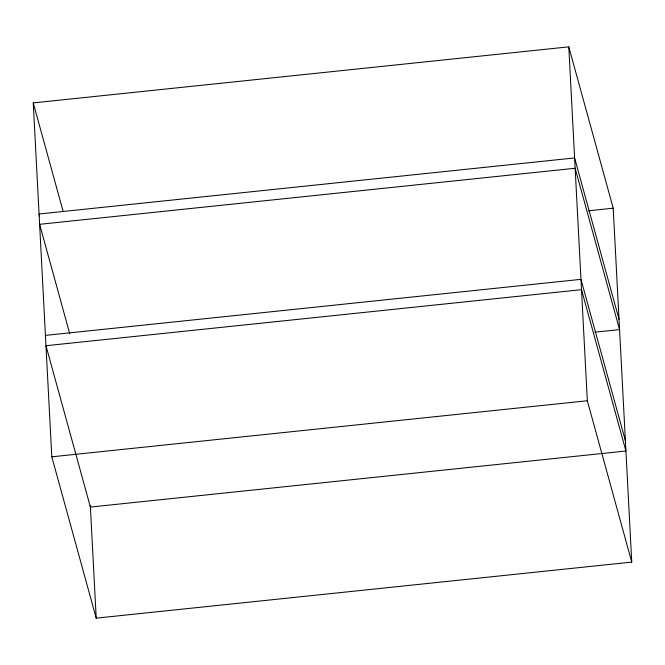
<?xml version="1.0" encoding="UTF-8"?>
<svg xmlns="http://www.w3.org/2000/svg" width="665" height="665" viewBox="0 0 665 665"><rect width="100%" height="100%" fill="white"/><g stroke="black" fill="none" stroke-linecap="round" stroke-linejoin="round"><path stroke-width="1" d="M33.25 102.9L568.783 46.849L613.205 208.187L631.75 562.1L96.217 618.151L51.795 456.813L33.25 102.9L63.142 211.453M588.442 210.78L613.205 208.187M45.436 335.401L580.969 279.35L625.391 440.687M594.801 332.192L619.564 329.599L575.142 168.253L39.609 224.313L69.775 333.863M51.795 456.813L587.328 400.754L631.75 562.1M619.024 319.283L574.602 157.938L39.069 213.989L39.617 215.975M568.783 46.849L587.328 400.754M90.307 505.358L96.217 618.151M581.509 289.666L45.976 345.717L90.398 507.062L625.931 451.011L581.509 289.666"/></g></svg>
